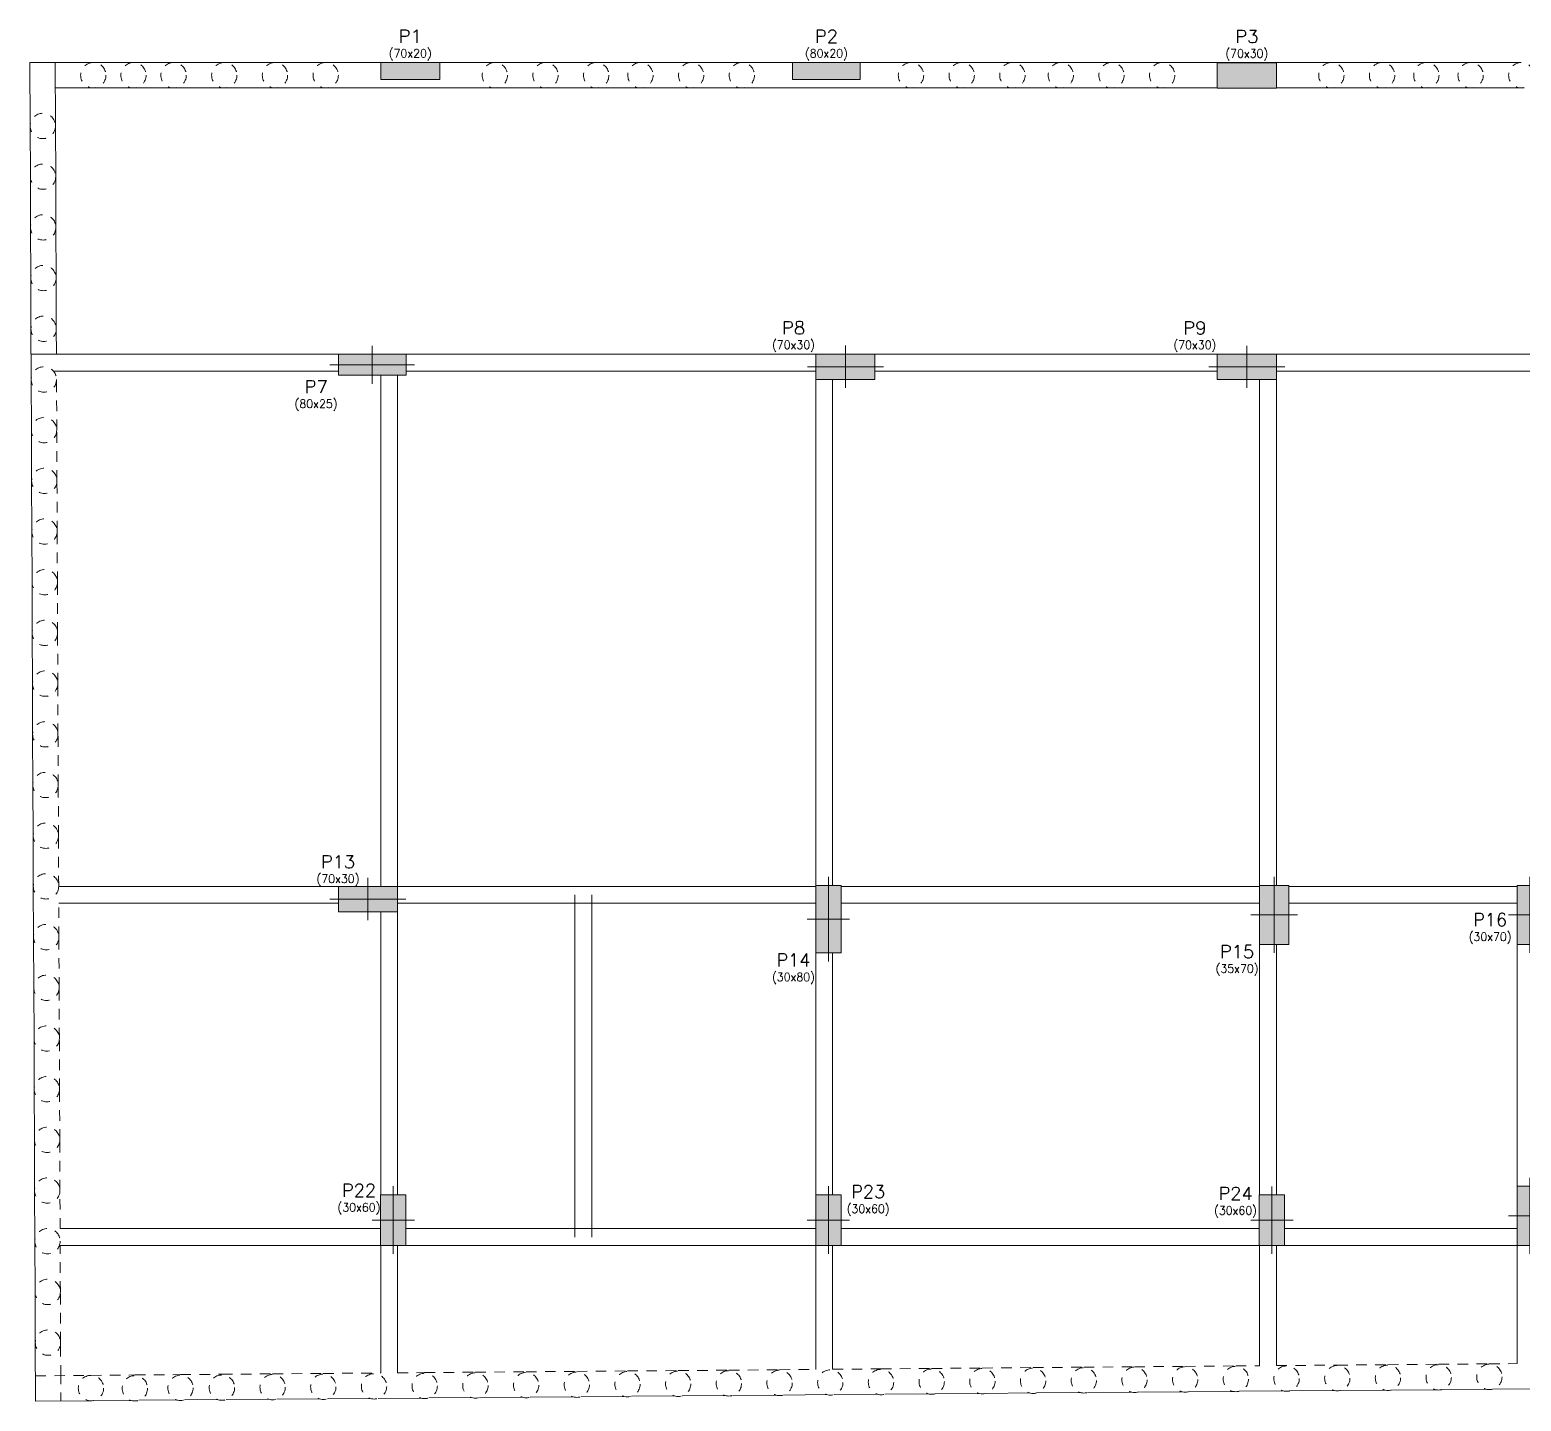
# Model space of a CAD drawing. Header units: metres. Extents: x 219 to 707, y -561 to -17.
# Drawn here: x 387.09 to 404.74, y -86.17 to -69.94 of the extents above; entities that cross this region are included whole.
import ezdxf
from ezdxf.enums import TextEntityAlignment as Align

# ---------------------------------------------------------------- set-up
doc = ezdxf.new("R2010")
doc.units = ezdxf.units.M
doc.linetypes.add('CYPE_PUNTO', pattern=[0.075, 0, -0.075])
doc.linetypes.add('DASHED', pattern=[0.75, 0.5, -0.25])
for name, color, linetype, lineweight in [('PILAR_DIM', 253, 'Continuous', 0), ('PILAR_EJES', 1, 'Continuous', 0), ('PILAR_HORMIGON', 5, 'Continuous', 20), ('PILAR_REF', 253, 'Continuous', 0), ('VIG_CARAS', 253, 'Continuous', 9)]:
    doc.layers.add(name, color=color, linetype=linetype, lineweight=lineweight)
doc.styles.add('CYPETXT', font='romans', dxfattribs={"height": 0.2})

# ---------------------------------------------------------------- blocks, each defined once
blk = doc.blocks.new('Ejes del pilar')
at = {"layer": 'PILAR_EJES'}
for p, q in [((0, -0.5), (0, 0.5)), ((-0.5, 0), (0.5, 0))]:
    blk.add_line(p, q, dxfattribs=at)
blk = doc.blocks.new('A$Ce6b0c617')
h = blk.add_hatch(color=252)
h.dxf.hatch_style = 1
h.paths.add_polyline_path([(-17.2, -0.098), (-16.5, -0.098), (-16.5, 0.102), (-17.2, 0.102)])
h.paths.add_polyline_path([(-12.325, -0.098), (-11.525, -0.098), (-11.525, 0.102), (-12.325, 0.102)])
h.paths.add_polyline_path([(-7.3, -0.2), (-6.6, -0.2), (-6.6, 0.1), (-7.3, 0.1)])
h.paths.add_polyline_path([(-3.15, -0.1), (-2.45, -0.1), (-2.45, 0.1), (-3.15, 0.1)])
h.paths.add_polyline_path([(-0.35, -0.1), (0.35, -0.1), (0.35, 0.1), (-0.35, 0.1)])
h.paths.add_polyline_path([(-0.35, -4.049), (-0.05, -4.049), (-0.05, -3.349), (-0.35, -3.349)])
h.paths.add_polyline_path([(-3.15, -4.05), (-2.85, -4.05), (-2.85, -3.35), (-3.15, -3.35)])
h.paths.add_polyline_path([(-7.3, -3.649), (-6.6, -3.649), (-6.6, -3.349), (-7.3, -3.349)])
h.paths.add_polyline_path([(-12.05, -3.648), (-11.35, -3.648), (-11.35, -3.348), (-12.05, -3.348)])
h.paths.add_polyline_path([(-17.7, -3.599), (-16.9, -3.599), (-16.9, -3.349), (-17.7, -3.349)])
h.paths.add_polyline_path([(-17.201, -13.898), (-16.901, -13.898), (-16.901, -13.298), (-17.201, -13.298)])
h.paths.add_polyline_path([(-12.051, -13.898), (-11.751, -13.898), (-11.751, -13.298), (-12.051, -13.298)])
h.paths.add_polyline_path([(-12.051, -10.436), (-11.751, -10.436), (-11.751, -9.636), (-12.051, -9.636)])
h.paths.add_polyline_path([(-6.801, -10.336), (-6.451, -10.336), (-6.451, -9.636), (-6.801, -9.636)])
h.paths.add_polyline_path([(-6.802, -13.899), (-6.502, -13.899), (-6.502, -13.299), (-6.802, -13.299)])
h.paths.add_polyline_path([(-3.751, -13.898), (-3.451, -13.898), (-3.451, -13.198), (-3.751, -13.198)])
h.paths.add_polyline_path([(-3.751, -10.336), (-3.451, -10.336), (-3.451, -9.636), (-3.751, -9.636)])
h.paths.add_polyline_path([(0.9, -13.899), (1.6, -13.899), (1.6, -13.599), (0.9, -13.599)])
h.paths.add_polyline_path([(6.299, -13.9), (6.599, -13.9), (6.599, -13.3), (6.299, -13.3)])
h.paths.add_polyline_path([(6.299, -10.337), (6.599, -10.337), (6.599, -9.637), (6.299, -9.637)])
h.paths.add_polyline_path([(-17.701, -9.948), (-17.001, -9.948), (-17.001, -9.648), (-17.701, -9.648)])
h.paths.add_polyline_path([(6.3, -3.55), (6.6, -3.55), (6.6, -2.85), (6.3, -2.85)])
h.paths.add_polyline_path([(6, -0.2), (6.6, -0.2), (6.6, 0.1), (6, 0.1)])
at = {"layer": 'PILAR_HORMIGON'}
for points in [[(-17.2, -0.098), (-16.5, -0.098), (-16.5, 0.102), (-17.2, 0.102), (-17.2, -0.098)], [(-17.2, -0.098), (-16.5, -0.098), (-16.5, 0.102), (-17.2, 0.102), (-17.2, -0.098)], [(-12.325, -0.098), (-11.525, -0.098), (-11.525, 0.102), (-12.325, 0.102), (-12.325, -0.098)], [(-12.325, -0.098), (-11.525, -0.098), (-11.525, 0.102), (-12.325, 0.102), (-12.325, -0.098)], [(-7.3, -0.2), (-6.6, -0.2), (-6.6, 0.1), (-7.3, 0.1), (-7.3, -0.2)], [(-7.3, -0.2), (-6.6, -0.2), (-6.6, 0.1), (-7.3, 0.1), (-7.3, -0.2)], [(-17.7, -3.599), (-16.9, -3.599), (-16.9, -3.349), (-17.7, -3.349), (-17.7, -3.599)], [(-17.7, -3.599), (-16.9, -3.599), (-16.9, -3.349), (-17.7, -3.349), (-17.7, -3.599)], [(-12.05, -3.648), (-11.35, -3.648), (-11.35, -3.348), (-12.05, -3.348), (-12.05, -3.648)], [(-12.05, -3.648), (-11.35, -3.648), (-11.35, -3.348), (-12.05, -3.348), (-12.05, -3.648)], [(-7.3, -3.649), (-6.6, -3.649), (-6.6, -3.349), (-7.3, -3.349), (-7.3, -3.649)], [(-7.3, -3.649), (-6.6, -3.649), (-6.6, -3.349), (-7.3, -3.349), (-7.3, -3.649)], [(-17.701, -9.948), (-17.001, -9.948), (-17.001, -9.648), (-17.701, -9.648), (-17.701, -9.948)], [(-17.701, -9.948), (-17.001, -9.948), (-17.001, -9.648), (-17.701, -9.648), (-17.701, -9.948)], [(-12.051, -10.436), (-11.751, -10.436), (-11.751, -9.636), (-12.051, -9.636), (-12.051, -10.436)], [(-12.051, -10.436), (-11.751, -10.436), (-11.751, -9.636), (-12.051, -9.636), (-12.051, -10.436)], [(-6.801, -10.336), (-6.451, -10.336), (-6.451, -9.636), (-6.801, -9.636), (-6.801, -10.336)], [(-6.801, -10.336), (-6.451, -10.336), (-6.451, -9.636), (-6.801, -9.636), (-6.801, -10.336)], [(-3.751, -10.336), (-3.451, -10.336), (-3.451, -9.636), (-3.751, -9.636), (-3.751, -10.336)], [(-3.751, -10.336), (-3.451, -10.336), (-3.451, -9.636), (-3.751, -9.636), (-3.751, -10.336)], [(-3.751, -13.898), (-3.451, -13.898), (-3.451, -13.198), (-3.751, -13.198), (-3.751, -13.898)], [(-3.751, -13.898), (-3.451, -13.898), (-3.451, -13.198), (-3.751, -13.198), (-3.751, -13.898)], [(-17.201, -13.898), (-16.901, -13.898), (-16.901, -13.298), (-17.201, -13.298), (-17.201, -13.898)], [(-17.201, -13.898), (-16.901, -13.898), (-16.901, -13.298), (-17.201, -13.298), (-17.201, -13.898)], [(-12.051, -13.898), (-11.751, -13.898), (-11.751, -13.298), (-12.051, -13.298), (-12.051, -13.898)], [(-12.051, -13.898), (-11.751, -13.898), (-11.751, -13.298), (-12.051, -13.298), (-12.051, -13.898)], [(-6.802, -13.899), (-6.502, -13.899), (-6.502, -13.299), (-6.802, -13.299), (-6.802, -13.899)], [(-6.802, -13.899), (-6.502, -13.899), (-6.502, -13.299), (-6.802, -13.299), (-6.802, -13.899)]]:
    blk.add_lwpolyline(points, close=True, dxfattribs=at)
at = {"layer": 'VIG_CARAS'}
for p, q in [((-21.349, -0.648), (-21.352, 0.102)), ((-21.349, -0.648), (-21.352, 0.102)), ((-21.049, -0.647), (-21.052, 0.102)), ((-21.049, -0.647), (-21.052, 0.102)), ((-21.346, -1.248), (-21.349, -0.648)), ((-21.346, -1.248), (-21.349, -0.648)), ((-21.046, -1.247), (-21.049, -0.647)), ((-21.046, -1.247), (-21.049, -0.647)), ((-21.344, -1.848), (-21.346, -1.248)), ((-21.344, -1.848), (-21.346, -1.248)), ((-21.044, -1.847), (-21.046, -1.247)), ((-21.044, -1.847), (-21.046, -1.247)), ((-21.341, -2.448), (-21.344, -1.848)), ((-21.341, -2.448), (-21.344, -1.848)), ((-21.041, -2.447), (-21.044, -1.847)), ((-21.041, -2.447), (-21.044, -1.847)), ((-21.339, -3.048), (-21.341, -2.448)), ((-21.339, -3.048), (-21.341, -2.448)), ((-21.039, -3.047), (-21.041, -2.447)), ((-21.039, -3.047), (-21.041, -2.447)), ((-21.336, -3.648), (-21.339, -3.048)), ((-21.336, -3.648), (-21.339, -3.048)), ((-21.037, -3.349), (-21.039, -3.047)), ((-21.037, -3.349), (-21.039, -3.047)), ((-21.337, -3.349), (-17.7, -3.349)), ((-21.337, -3.349), (-17.7, -3.349)), ((-16.9, -3.349), (-12.05, -3.349)), ((-16.9, -3.349), (-12.05, -3.349)), ((-11.35, -3.349), (-7.3, -3.349)), ((-11.35, -3.349), (-7.3, -3.349)), ((-6.6, -3.349), (-3.05, -3.349)), ((-6.6, -3.349), (-3.05, -3.349)), ((-21.334, -4.248), (-21.336, -3.648)), ((-21.334, -4.248), (-21.336, -3.648)), ((-21.073, -3.549), (-17.7, -3.549)), ((-21.073, -3.549), (-17.7, -3.549)), ((-17.2, -9.648), (-17.2, -3.599)), ((-17.2, -9.648), (-17.2, -3.599)), ((-17, -9.648), (-17, -3.599)), ((-17, -9.648), (-17, -3.599)), ((-16.9, -3.549), (-12.051, -3.549)), ((-16.9, -3.549), (-12.051, -3.549)), ((-12.051, -9.648), (-12.051, -3.549)), ((-12.051, -9.648), (-12.051, -3.549)), ((-11.851, -9.636), (-11.851, -3.648)), ((-11.851, -9.636), (-11.851, -3.648)), ((-11.35, -3.549), (-7.3, -3.549)), ((-11.35, -3.549), (-7.3, -3.549)), ((-6.8, -9.636), (-6.8, -3.649)), ((-6.8, -9.636), (-6.8, -3.649)), ((-6.6, -9.636), (-6.6, -3.549)), ((-6.6, -3.549), (-3.15, -3.549)), ((-6.6, -9.636), (-6.6, -3.549)), ((-6.6, -3.549), (-3.15, -3.549)), ((-21.331, -4.848), (-21.334, -4.248)), ((-21.331, -4.848), (-21.334, -4.248)), ((-21.329, -5.448), (-21.331, -4.848)), ((-21.329, -5.448), (-21.331, -4.848)), ((-21.326, -6.048), (-21.329, -5.448)), ((-21.326, -6.048), (-21.329, -5.448)), ((-21.324, -6.648), (-21.326, -6.048)), ((-21.324, -6.648), (-21.326, -6.048)), ((-21.321, -7.248), (-21.324, -6.648)), ((-21.321, -7.248), (-21.324, -6.648)), ((-21.319, -7.848), (-21.321, -7.248)), ((-21.319, -7.848), (-21.321, -7.248)), ((-21.316, -8.448), (-21.319, -7.848)), ((-21.316, -8.448), (-21.319, -7.848)), ((-21.313, -9.048), (-21.316, -8.448)), ((-21.313, -9.048), (-21.316, -8.448)), ((-21.311, -9.648), (-21.313, -9.048)), ((-21.311, -9.648), (-21.313, -9.048)), ((-21.308, -10.248), (-21.311, -9.648)), ((-21.308, -10.248), (-21.311, -9.648)), ((-21.011, -9.648), (-17.701, -9.648)), ((-21.011, -9.648), (-17.701, -9.648)), ((-17, -9.648), (-12.051, -9.648)), ((-17, -9.648), (-12.051, -9.648)), ((-11.751, -9.648), (-6.801, -9.648)), ((-11.751, -9.648), (-6.801, -9.648)), ((-6.451, -9.648), (-3.751, -9.648)), ((-6.451, -9.648), (-3.751, -9.648)), ((-21.01, -9.848), (-17.701, -9.848)), ((-21.01, -9.848), (-17.701, -9.848)), ((-17, -13.298), (-17, -9.848)), ((-17, -9.848), (-12.051, -9.848)), ((-17, -9.848), (-12.051, -9.848)), ((-17, -13.298), (-17, -9.848)), ((-17, -9.848), (-12.051, -9.848)), ((-17, -9.848), (-12.051, -9.848)), ((-14.901, -13.699), (-14.901, -9.848)), ((-14.901, -13.699), (-14.901, -9.848)), ((-14.701, -13.699), (-14.701, -9.848)), ((-14.701, -13.699), (-14.701, -9.848)), ((-12.051, -13.298), (-12.051, -9.848)), ((-12.051, -13.298), (-12.051, -9.848)), ((-11.751, -9.848), (-6.801, -9.848)), ((-11.751, -9.848), (-6.801, -9.848)), ((-6.451, -9.848), (-3.751, -9.848)), ((-6.451, -9.848), (-3.751, -9.848)), ((-17.2, -13.298), (-17.2, -9.948)), ((-17.2, -13.298), (-17.2, -9.948)), ((-21.306, -10.848), (-21.308, -10.248)), ((-21.306, -10.848), (-21.308, -10.248)), ((-6.8, -13.299), (-6.8, -10.336)), ((-6.8, -13.299), (-6.8, -10.336)), ((-6.6, -13.299), (-6.6, -10.336)), ((-6.6, -13.299), (-6.6, -10.336)), ((-3.751, -13.198), (-3.751, -10.336)), ((-3.751, -13.198), (-3.751, -10.336)), ((-11.851, -13.298), (-11.851, -10.436)), ((-11.851, -13.298), (-11.851, -10.436)), ((-21.303, -11.448), (-21.306, -10.848)), ((-21.303, -11.448), (-21.306, -10.848)), ((-21.301, -12.048), (-21.303, -11.448)), ((-21.301, -12.048), (-21.303, -11.448)), ((-21.298, -12.648), (-21.301, -12.048)), ((-21.298, -12.648), (-21.301, -12.048)), ((-21.296, -13.248), (-21.298, -12.648)), ((-21.296, -13.248), (-21.298, -12.648)), ((-21.293, -13.848), (-21.296, -13.248)), ((-21.293, -13.848), (-21.296, -13.248)), ((-20.994, -13.699), (-17.201, -13.699)), ((-20.994, -13.699), (-17.201, -13.699)), ((-16.901, -13.699), (-12.051, -13.699)), ((-16.901, -13.699), (-12.051, -13.699)), ((-11.751, -13.699), (-6.802, -13.699)), ((-11.751, -13.699), (-6.802, -13.699)), ((-6.502, -13.699), (-3.751, -13.699)), ((-6.502, -13.699), (-3.751, -13.699)), ((-21.291, -14.448), (-21.293, -13.848)), ((-21.291, -14.448), (-21.293, -13.848)), ((-20.993, -13.899), (-17.2, -13.899)), ((-20.993, -13.899), (-17.2, -13.899)), ((-17.2, -15.407), (-17.2, -13.899)), ((-17.2, -15.407), (-17.2, -13.899)), ((-17, -13.899), (-12.051, -13.899)), ((-17, -15.406), (-17, -13.899)), ((-17, -13.899), (-12.051, -13.899)), ((-17, -15.406), (-17, -13.899)), ((-12.051, -15.365), (-12.051, -13.899)), ((-12.051, -15.365), (-12.051, -13.899)), ((-11.851, -13.899), (-6.8, -13.899)), ((-11.851, -15.363), (-11.851, -13.899)), ((-11.851, -13.899), (-6.8, -13.899)), ((-11.851, -15.363), (-11.851, -13.899)), ((-6.8, -15.322), (-6.8, -13.899)), ((-6.8, -15.322), (-6.8, -13.899)), ((-6.6, -13.899), (-3.751, -13.899)), ((-6.6, -15.32), (-6.6, -13.899)), ((-6.6, -13.899), (-3.751, -13.899)), ((-6.6, -15.32), (-6.6, -13.899)), ((-3.751, -15.297), (-3.751, -13.899)), ((-3.751, -15.297), (-3.751, -13.899)), ((-21.288, -15.048), (-21.291, -14.448)), ((-21.288, -15.048), (-21.291, -14.448)), ((-21.285, -15.741), (-21.288, -15.048)), ((-21.285, -15.741), (-21.288, -15.048)), ((-17.23, -15.708), (-16.725, -15.704)), ((-17.23, -15.708), (-16.725, -15.704)), ((-16.63, -15.703), (-16.125, -15.699)), ((-16.63, -15.703), (-16.125, -15.699)), ((-16.031, -15.698), (-15.524, -15.694)), ((-16.031, -15.698), (-15.524, -15.694)), ((-15.431, -15.693), (-14.924, -15.689)), ((-15.431, -15.693), (-14.924, -15.689)), ((-14.832, -15.688), (-14.323, -15.684)), ((-14.832, -15.688), (-14.323, -15.684)), ((-14.232, -15.683), (-13.723, -15.679)), ((-14.232, -15.683), (-13.723, -15.679)), ((-13.633, -15.678), (-13.122, -15.674)), ((-13.633, -15.678), (-13.122, -15.674)), ((-13.033, -15.673), (-12.522, -15.669)), ((-13.033, -15.673), (-12.522, -15.669)), ((-12.434, -15.668), (-11.921, -15.664)), ((-12.434, -15.668), (-11.921, -15.664)), ((-11.835, -15.663), (-11.321, -15.659)), ((-11.835, -15.663), (-11.321, -15.659)), ((-11.235, -15.658), (-10.72, -15.654)), ((-11.235, -15.658), (-10.72, -15.654)), ((-10.636, -15.653), (-10.12, -15.649)), ((-10.636, -15.653), (-10.12, -15.649)), ((-10.036, -15.649), (-9.519, -15.644)), ((-10.036, -15.649), (-9.519, -15.644)), ((-9.437, -15.644), (-8.919, -15.639)), ((-9.437, -15.644), (-8.919, -15.639)), ((-8.837, -15.639), (-8.318, -15.634)), ((-8.837, -15.639), (-8.318, -15.634)), ((-8.238, -15.634), (-7.717, -15.629)), ((-8.238, -15.634), (-7.717, -15.629)), ((-7.639, -15.629), (-7.117, -15.625)), ((-7.639, -15.629), (-7.117, -15.625)), ((-7.039, -15.624), (-6.516, -15.62)), ((-7.039, -15.624), (-6.516, -15.62)), ((-6.44, -15.619), (-5.916, -15.615)), ((-6.44, -15.619), (-5.916, -15.615)), ((-5.841, -15.614), (-5.315, -15.61)), ((-5.841, -15.614), (-5.315, -15.61)), ((-5.241, -15.609), (-4.714, -15.605)), ((-5.241, -15.609), (-4.714, -15.605)), ((-4.642, -15.604), (-4.114, -15.6)), ((-4.642, -15.604), (-4.114, -15.6)), ((-4.043, -15.599), (-3.513, -15.595)), ((-4.043, -15.599), (-3.513, -15.595)), ((-21.285, -15.741), (-20.628, -15.736)), ((-21.285, -15.741), (-20.628, -15.736)), ((-20.628, -15.736), (-20.154, -15.732)), ((-20.628, -15.736), (-20.154, -15.732)), ((-20.061, -15.731), (-19.612, -15.727)), ((-20.061, -15.731), (-19.612, -15.727)), ((-19.523, -15.727), (-19.127, -15.723)), ((-19.523, -15.727), (-19.127, -15.723)), ((-19.028, -15.723), (-18.527, -15.718)), ((-19.028, -15.723), (-18.527, -15.718)), ((-18.429, -15.718), (-17.926, -15.713)), ((-18.429, -15.718), (-17.926, -15.713)), ((-17.829, -15.713), (-17.326, -15.709)), ((-17.829, -15.713), (-17.326, -15.709))]:
    blk.add_line(p, q, dxfattribs=at)
at = {"layer": 'VIG_CARAS', "color": 251}
for p, q in [((-21.052, 0.102), (-20.601, 0.102)), ((-21.052, 0.102), (-20.601, 0.102)), ((-20.601, 0.102), (-20.126, 0.102)), ((-20.601, 0.102), (-20.126, 0.102)), ((-20.126, 0.102), (-19.651, 0.102)), ((-20.126, 0.102), (-19.651, 0.102)), ((-19.651, 0.102), (-19.051, 0.102)), ((-19.651, 0.102), (-19.051, 0.102)), ((-19.051, 0.102), (-18.451, 0.102)), ((-19.051, 0.102), (-18.451, 0.102)), ((-18.451, 0.102), (-17.851, 0.102)), ((-18.451, 0.102), (-17.851, 0.102)), ((-17.851, 0.102), (-17.2, 0.102)), ((-17.851, 0.102), (-17.2, 0.102)), ((-16.5, 0.102), (-15.849, 0.102)), ((-16.5, 0.102), (-15.849, 0.102)), ((-15.849, 0.102), (-15.249, 0.102)), ((-15.849, 0.102), (-15.249, 0.102)), ((-15.249, 0.102), (-14.649, 0.102)), ((-15.249, 0.102), (-14.649, 0.102)), ((-14.649, 0.102), (-14.126, 0.102)), ((-14.649, 0.102), (-14.126, 0.102)), ((-14.126, 0.102), (-13.526, 0.102)), ((-14.126, 0.102), (-13.526, 0.102)), ((-13.526, 0.102), (-12.926, 0.102)), ((-13.526, 0.102), (-12.926, 0.102)), ((-12.926, 0.102), (-11.925, 0.102)), ((-12.926, 0.102), (-11.925, 0.102)), ((-11.925, 0.102), (-10.924, 0.102)), ((-11.925, 0.102), (-10.924, 0.102)), ((-10.924, 0.102), (-10.324, 0.102)), ((-10.924, 0.102), (-10.324, 0.102)), ((-10.324, 0.102), (-9.724, 0.102)), ((-10.324, 0.102), (-9.724, 0.102)), ((-9.724, 0.102), (-9.151, 0.102)), ((-9.724, 0.102), (-9.151, 0.102)), ((-9.151, 0.102), (-8.551, 0.102)), ((-9.151, 0.102), (-8.551, 0.102)), ((-8.551, 0.102), (-7.951, 0.102)), ((-8.551, 0.102), (-7.951, 0.102)), ((-7.951, 0.102), (-6.95, 0.102)), ((-7.951, 0.102), (-6.95, 0.102)), ((-6.95, 0.102), (-5.949, 0.102)), ((-6.95, 0.102), (-5.949, 0.102)), ((-5.949, 0.102), (-5.349, 0.102)), ((-5.949, 0.102), (-5.349, 0.102)), ((-5.349, 0.102), (-4.825, 0.102)), ((-5.349, 0.102), (-4.825, 0.102)), ((-4.825, 0.102), (-4.301, 0.102)), ((-4.825, 0.102), (-4.301, 0.102)), ((-4.301, 0.102), (-3.701, 0.102)), ((-4.301, 0.102), (-3.701, 0.102)), ((-21.051, -0.198), (-20.601, -0.198)), ((-21.051, -0.198), (-20.601, -0.198)), ((-20.601, -0.198), (-20.127, -0.198)), ((-20.601, -0.198), (-20.127, -0.198)), ((-20.126, -0.198), (-19.652, -0.198)), ((-20.126, -0.198), (-19.652, -0.198)), ((-19.651, -0.198), (-19.052, -0.198)), ((-19.651, -0.198), (-19.052, -0.198)), ((-19.051, -0.198), (-18.452, -0.198)), ((-19.051, -0.198), (-18.452, -0.198)), ((-18.451, -0.198), (-17.852, -0.198)), ((-18.451, -0.198), (-17.852, -0.198)), ((-17.851, -0.198), (-16.85, -0.198)), ((-17.851, -0.198), (-16.85, -0.198)), ((-16.85, -0.198), (-15.85, -0.198)), ((-16.85, -0.198), (-15.85, -0.198)), ((-15.848, -0.198), (-15.25, -0.198)), ((-15.848, -0.198), (-15.25, -0.198)), ((-15.248, -0.198), (-14.65, -0.198)), ((-15.248, -0.198), (-14.65, -0.198)), ((-14.648, -0.198), (-14.128, -0.198)), ((-14.648, -0.198), (-14.128, -0.198)), ((-14.125, -0.198), (-13.528, -0.198)), ((-14.125, -0.198), (-13.528, -0.198)), ((-13.525, -0.198), (-12.928, -0.198)), ((-13.525, -0.198), (-12.928, -0.198)), ((-12.925, -0.198), (-11.925, -0.198)), ((-12.925, -0.198), (-11.925, -0.198)), ((-11.925, -0.198), (-10.925, -0.198)), ((-11.925, -0.198), (-10.925, -0.198)), ((-10.922, -0.198), (-10.325, -0.198)), ((-10.922, -0.198), (-10.325, -0.198)), ((-10.322, -0.198), (-9.725, -0.198)), ((-10.322, -0.198), (-9.725, -0.198)), ((-9.722, -0.198), (-9.153, -0.198)), ((-9.722, -0.198), (-9.153, -0.198)), ((-9.15, -0.198), (-8.553, -0.198)), ((-9.15, -0.198), (-8.553, -0.198)), ((-8.55, -0.198), (-7.953, -0.198)), ((-8.55, -0.198), (-7.953, -0.198)), ((-7.95, -0.198), (-7.3, -0.198)), ((-7.95, -0.198), (-7.3, -0.198)), ((-6.6, -0.198), (-5.95, -0.198)), ((-6.6, -0.198), (-5.95, -0.198)), ((-5.947, -0.198), (-5.35, -0.198)), ((-5.947, -0.198), (-5.35, -0.198)), ((-5.347, -0.198), (-4.827, -0.198)), ((-5.347, -0.198), (-4.827, -0.198)), ((-4.823, -0.198), (-4.303, -0.198)), ((-4.823, -0.198), (-4.303, -0.198)), ((-4.3, -0.198), (-3.703, -0.198)), ((-4.3, -0.198), (-3.703, -0.198))]:
    blk.add_line(p, q, dxfattribs=at)
at = {"layer": 'VIG_CARAS', "linetype": 'CYPE_PUNTO'}
for p, q in [((-21.051, -0.198), (-21.052, 0.102)), ((-21.051, -0.198), (-21.052, 0.102)), ((-14.901, -9.848), (-14.901, -9.648)), ((-14.901, -9.848), (-14.901, -9.648)), ((-14.701, -9.848), (-14.701, -9.648)), ((-14.701, -9.848), (-14.701, -9.648)), ((-14.901, -13.699), (-14.901, -13.899)), ((-14.901, -13.699), (-14.901, -13.899)), ((-14.701, -13.699), (-14.701, -13.899)), ((-14.701, -13.699), (-14.701, -13.899)), ((-20.987, -15.439), (-20.985, -15.739)), ((-20.987, -15.439), (-20.985, -15.739))]:
    blk.add_line(p, q, dxfattribs=at)
at = {"layer": 'VIG_CARAS', "color": 2, "linetype": 'DASHED', "ltscale": 0.25}
for p, q in [((-21.034, -4.247), (-21.036, -3.647)), ((-21.034, -4.247), (-21.036, -3.647)), ((-21.031, -4.847), (-21.034, -4.247)), ((-21.031, -4.847), (-21.034, -4.247)), ((-21.029, -5.447), (-21.031, -4.847)), ((-21.029, -5.447), (-21.031, -4.847)), ((-21.026, -6.047), (-21.029, -5.447)), ((-21.026, -6.047), (-21.029, -5.447)), ((-21.024, -6.647), (-21.026, -6.047)), ((-21.024, -6.647), (-21.026, -6.047)), ((-21.021, -7.247), (-21.024, -6.647)), ((-21.021, -7.247), (-21.024, -6.647)), ((-21.019, -7.847), (-21.021, -7.247)), ((-21.019, -7.847), (-21.021, -7.247)), ((-21.016, -8.447), (-21.019, -7.847)), ((-21.016, -8.447), (-21.019, -7.847)), ((-21.013, -9.047), (-21.016, -8.447)), ((-21.013, -9.047), (-21.016, -8.447)), ((-21.011, -9.648), (-21.013, -9.047)), ((-21.011, -9.648), (-21.013, -9.047)), ((-21.008, -10.247), (-21.01, -9.848)), ((-21.008, -10.247), (-21.01, -9.848)), ((-21.006, -10.847), (-21.008, -10.247)), ((-21.006, -10.847), (-21.008, -10.247)), ((-21.003, -11.447), (-21.006, -10.847)), ((-21.003, -11.447), (-21.006, -10.847)), ((-21.001, -12.047), (-21.003, -11.447)), ((-21.001, -12.047), (-21.003, -11.447)), ((-20.998, -12.647), (-21.001, -12.047)), ((-20.998, -12.647), (-21.001, -12.047)), ((-20.996, -13.247), (-20.998, -12.647)), ((-20.996, -13.247), (-20.998, -12.647)), ((-20.994, -13.699), (-20.996, -13.247)), ((-20.994, -13.699), (-20.996, -13.247)), ((-20.991, -14.447), (-20.993, -13.899)), ((-20.991, -14.447), (-20.993, -13.899)), ((-20.988, -15.047), (-20.991, -14.447)), ((-20.988, -15.047), (-20.991, -14.447)), ((-20.987, -15.439), (-20.988, -15.047)), ((-20.987, -15.439), (-20.988, -15.047)), ((-11.28, -15.359), (-10.68, -15.354)), ((-11.28, -15.359), (-10.68, -15.354)), ((-10.68, -15.354), (-10.08, -15.349)), ((-10.68, -15.354), (-10.08, -15.349)), ((-10.08, -15.349), (-9.48, -15.344)), ((-10.08, -15.349), (-9.48, -15.344)), ((-9.48, -15.344), (-8.88, -15.339)), ((-9.48, -15.344), (-8.88, -15.339)), ((-8.88, -15.339), (-8.28, -15.334)), ((-8.88, -15.339), (-8.28, -15.334)), ((-8.28, -15.334), (-7.681, -15.329)), ((-8.28, -15.334), (-7.681, -15.329)), ((-7.681, -15.329), (-7.081, -15.324)), ((-7.681, -15.329), (-7.081, -15.324)), ((-7.081, -15.324), (-6.8, -15.322)), ((-7.081, -15.324), (-6.8, -15.322)), ((-6.6, -15.32), (-5.881, -15.314)), ((-6.6, -15.32), (-5.881, -15.314)), ((-5.881, -15.314), (-5.281, -15.309)), ((-5.881, -15.314), (-5.281, -15.309)), ((-5.281, -15.309), (-4.681, -15.304)), ((-5.281, -15.309), (-4.681, -15.304)), ((-4.681, -15.304), (-4.081, -15.3)), ((-4.681, -15.304), (-4.081, -15.3)), ((-4.081, -15.3), (-3.751, -15.297)), ((-4.081, -15.3), (-3.751, -15.297)), ((-21.287, -15.441), (-20.63, -15.436)), ((-21.287, -15.441), (-20.63, -15.436)), ((-20.63, -15.436), (-20.11, -15.431)), ((-20.63, -15.436), (-20.11, -15.431)), ((-20.11, -15.431), (-19.57, -15.427)), ((-20.11, -15.431), (-19.57, -15.427)), ((-19.57, -15.427), (-19.08, -15.423)), ((-19.57, -15.427), (-19.08, -15.423)), ((-19.08, -15.423), (-18.48, -15.418)), ((-19.08, -15.423), (-18.48, -15.418)), ((-18.48, -15.418), (-17.88, -15.413)), ((-18.48, -15.418), (-17.88, -15.413)), ((-17.88, -15.413), (-17.2, -15.407)), ((-17.88, -15.413), (-17.2, -15.407)), ((-17, -15.406), (-16.68, -15.403)), ((-17, -15.406), (-16.68, -15.403)), ((-16.68, -15.403), (-16.08, -15.398)), ((-16.68, -15.403), (-16.08, -15.398)), ((-16.08, -15.398), (-15.48, -15.393)), ((-16.08, -15.398), (-15.48, -15.393)), ((-15.48, -15.393), (-14.88, -15.388)), ((-15.48, -15.393), (-14.88, -15.388)), ((-14.88, -15.388), (-14.28, -15.383)), ((-14.88, -15.388), (-14.28, -15.383)), ((-14.28, -15.383), (-13.68, -15.379)), ((-14.28, -15.383), (-13.68, -15.379)), ((-13.68, -15.379), (-13.08, -15.374)), ((-13.68, -15.379), (-13.08, -15.374)), ((-13.08, -15.374), (-12.48, -15.369)), ((-13.08, -15.374), (-12.48, -15.369)), ((-12.48, -15.369), (-12.051, -15.365)), ((-12.48, -15.369), (-12.051, -15.365)), ((-11.851, -15.363), (-11.28, -15.359)), ((-11.851, -15.363), (-11.28, -15.359))]:
    blk.add_line(p, q, dxfattribs=at)
at = {"layer": 'VIG_CARAS'}
blk.add_lwpolyline([(-21.052, 0.102), (-21.352, 0.102)], dxfattribs=at)
blk.add_lwpolyline([(-21.052, 0.102), (-21.352, 0.102)], dxfattribs=at)
at = {"layer": 'VIG_CARAS', "color": 2, "linetype": 'DASHED', "ltscale": 0.15}
for centre in [(-20.601, -0.048), (-20.601, -0.048), (-20.126, -0.048), (-20.126, -0.048), (-19.651, -0.048), (-19.651, -0.048), (-19.051, -0.048), (-19.051, -0.048), (-18.451, -0.048), (-18.451, -0.048), (-17.851, -0.048), (-17.851, -0.048), (-15.849, -0.048), (-15.849, -0.048), (-15.249, -0.048), (-15.249, -0.048), (-14.649, -0.048), (-14.649, -0.048), (-14.126, -0.048), (-14.126, -0.048), (-13.526, -0.048), (-13.526, -0.048), (-12.926, -0.048), (-12.926, -0.048), (-10.924, -0.048), (-10.924, -0.048), (-10.324, -0.048), (-10.324, -0.048), (-9.724, -0.048), (-9.724, -0.048), (-9.151, -0.048), (-9.151, -0.048), (-8.551, -0.048), (-8.551, -0.048), (-7.951, -0.048), (-7.951, -0.048), (-5.949, -0.048), (-5.949, -0.048), (-5.349, -0.048), (-5.349, -0.048), (-4.825, -0.048), (-4.825, -0.048), (-4.301, -0.048), (-4.301, -0.048), (-3.701, -0.048), (-3.701, -0.048), (-21.199, -0.648), (-21.199, -0.648), (-21.196, -1.248), (-21.196, -1.248), (-21.194, -1.848), (-21.194, -1.848), (-21.191, -2.448), (-21.191, -2.448), (-21.189, -3.048), (-21.189, -3.048), (-21.186, -3.648), (-21.186, -3.648), (-21.184, -4.248), (-21.184, -4.248), (-21.181, -4.848), (-21.181, -4.848), (-21.179, -5.448), (-21.179, -5.448), (-21.176, -6.048), (-21.176, -6.048), (-21.174, -6.648), (-21.174, -6.648), (-21.171, -7.248), (-21.171, -7.248), (-21.169, -7.848), (-21.169, -7.848), (-21.166, -8.448), (-21.166, -8.448), (-21.163, -9.048), (-21.163, -9.048), (-21.161, -9.648), (-21.161, -9.648), (-21.158, -10.248), (-21.158, -10.248), (-21.156, -10.848), (-21.156, -10.848), (-21.153, -11.448), (-21.153, -11.448), (-21.151, -12.048), (-21.151, -12.048), (-21.148, -12.648), (-21.148, -12.648), (-21.146, -13.248), (-21.146, -13.248), (-21.143, -13.848), (-21.143, -13.848), (-21.141, -14.448), (-21.141, -14.448), (-21.138, -15.048), (-21.138, -15.048), (-10.079, -15.505), (-10.079, -15.505), (-9.479, -15.5), (-9.479, -15.5), (-8.879, -15.495), (-8.879, -15.495), (-8.279, -15.489), (-8.279, -15.489), (-7.679, -15.484), (-7.679, -15.484), (-7.079, -15.479), (-7.079, -15.479), (-6.479, -15.474), (-6.479, -15.474), (-5.879, -15.469), (-5.879, -15.469), (-5.279, -15.464), (-5.279, -15.464), (-4.679, -15.459), (-4.679, -15.459), (-4.079, -15.454), (-4.079, -15.454), (-20.629, -15.586), (-20.629, -15.586), (-20.109, -15.589), (-20.109, -15.589), (-19.569, -15.584), (-19.569, -15.584), (-19.079, -15.581), (-19.079, -15.581), (-18.479, -15.576), (-18.479, -15.576), (-17.879, -15.571), (-17.879, -15.571), (-17.279, -15.566), (-17.279, -15.566), (-16.679, -15.561), (-16.679, -15.561), (-16.079, -15.556), (-16.079, -15.556), (-15.479, -15.551), (-15.479, -15.551), (-14.879, -15.546), (-14.879, -15.546), (-14.279, -15.54), (-14.279, -15.54), (-13.679, -15.535), (-13.679, -15.535), (-13.079, -15.53), (-13.079, -15.53), (-12.479, -15.525), (-12.479, -15.525), (-11.879, -15.52), (-11.879, -15.52), (-11.279, -15.515), (-11.279, -15.515), (-10.679, -15.51), (-10.679, -15.51)]:
    blk.add_circle(centre, 0.15, dxfattribs=at)
at = {"layer": 'PILAR_EJES', "yscale": 0.4500000000000001}
blk.add_blockref('Ejes del pilar', (-17.3, -3.474), dxfattribs=at)
blk.add_blockref('Ejes del pilar', (-17.3, -3.474), dxfattribs=at)
at = {"layer": 'PILAR_EJES'}
for p, xscale, yscale in [((-11.7, -3.498), 0.9000000000000001, 0.5), ((-11.7, -3.498), 0.9000000000000001, 0.5), ((-6.95, -3.499), 0.9000000000000001, 0.5), ((-6.95, -3.499), 0.9000000000000001, 0.5), ((-17.351, -9.798), 0.9000000000000001, 0.5), ((-17.351, -9.798), 0.9000000000000001, 0.5), ((-6.626, -9.986), 0.55, 0.9000000000000001), ((-6.626, -9.986), 0.55, 0.9000000000000001), ((-3.601, -9.986), 0.5, 0.9000000000000001), ((-3.601, -9.986), 0.5, 0.9000000000000001), ((-17.051, -13.598), 0.5, 0.8), ((-17.051, -13.598), 0.5, 0.8), ((-11.901, -13.598), 0.5, 0.8), ((-11.901, -13.598), 0.5, 0.8), ((-6.652, -13.599), 0.5, 0.8), ((-6.652, -13.599), 0.5, 0.8), ((-3.601, -13.548), 0.5, 0.9000000000000001), ((-3.601, -13.548), 0.5, 0.9000000000000001)]:
    blk.add_blockref('Ejes del pilar', p, dxfattribs=dict(at, xscale=xscale, yscale=yscale))
at = {"layer": 'PILAR_EJES', "xscale": 0.5}
blk.add_blockref('Ejes del pilar', (-11.901, -10.036), dxfattribs=at)
blk.add_blockref('Ejes del pilar', (-11.901, -10.036), dxfattribs=at)
at = {"layer": 'PILAR_DIM', "lineweight": 0, "style": 'CYPETXT', "width": 0.882521}
for s, p, p2 in [('(70x20)', (-17.104, 0.162), (-16.596, 0.162)), ('(70x20)', (-17.104, 0.162), (-16.596, 0.162)), ('(80x20)', (-12.179, 0.162), (-11.671, 0.162)), ('(80x20)', (-12.179, 0.162), (-11.671, 0.162)), ('(70x30)', (-7.204, 0.16), (-6.696, 0.16)), ('(70x30)', (-7.204, 0.16), (-6.696, 0.16)), ('(70x30)', (-12.569, -3.288), (-12.06, -3.288)), ('(70x30)', (-12.569, -3.288), (-12.06, -3.288)), ('(70x30)', (-7.819, -3.289), (-7.31, -3.289)), ('(70x30)', (-7.819, -3.289), (-7.31, -3.289)), ('(80x25)', (-18.219, -3.986), (-17.71, -3.986)), ('(80x25)', (-18.219, -3.986), (-17.71, -3.986)), ('(70x30)', (-17.959, -9.608), (-17.451, -9.608)), ('(70x30)', (-17.959, -9.608), (-17.451, -9.608)), ('(30x70)', (-4.324, -10.294), (-3.816, -10.294)), ('(30x70)', (-4.324, -10.294), (-3.816, -10.294)), ('(35x70)', (-7.319, -10.671), (-6.811, -10.671)), ('(35x70)', (-7.319, -10.671), (-6.811, -10.671)), ('(30x80)', (-12.569, -10.771), (-12.061, -10.771)), ('(30x80)', (-12.569, -10.771), (-12.061, -10.771)), ('(30x60)', (-17.711, -13.497), (-17.203, -13.497)), ('(30x60)', (-17.711, -13.497), (-17.203, -13.497)), ('(30x60)', (-11.685, -13.514), (-11.177, -13.514)), ('(30x60)', (-11.685, -13.514), (-11.177, -13.514)), ('(30x60)', (-7.337, -13.534), (-6.829, -13.534)), ('(30x60)', (-7.337, -13.534), (-6.829, -13.534))]:
    blk.add_text(s, height=0.1, dxfattribs=at).set_placement(p, p2, align=Align.FIT)
at = {"layer": 'PILAR_REF', "style": 'CYPETXT'}
for s, width, p, p2 in [('P1', 1.18446, (-16.988, 0.337), (-16.712, 0.337)), ('P1', 1.18446, (-16.988, 0.337), (-16.712, 0.337)), ('P2', 0.99744, (-12.063, 0.336), (-11.787, 0.336)), ('P2', 0.99744, (-12.063, 0.336), (-11.787, 0.336)), ('P3', 0.99744, (-7.088, 0.334), (-6.812, 0.334)), ('P3', 0.99744, (-7.088, 0.334), (-6.812, 0.334)), ('P8', 0.99744, (-12.453, -3.114), (-12.176, -3.114)), ('P8', 0.99744, (-12.453, -3.114), (-12.176, -3.114)), ('P9', 1.024398, (-7.703, -3.115), (-7.426, -3.115)), ('P9', 1.024398, (-7.703, -3.115), (-7.426, -3.115)), ('P7', 0.99744, (-18.103, -3.812), (-17.826, -3.812)), ('P7', 0.99744, (-18.103, -3.812), (-17.826, -3.812)), ('P13', 0.951021, (-17.906, -9.434), (-17.504, -9.434)), ('P13', 0.951021, (-17.906, -9.434), (-17.504, -9.434)), ('P16', 0.951021, (-4.271, -10.12), (-3.869, -10.12)), ('P16', 0.951021, (-4.271, -10.12), (-3.869, -10.12)), ('P15', 0.951021, (-7.266, -10.497), (-6.864, -10.497)), ('P15', 0.951021, (-7.266, -10.497), (-6.864, -10.497)), ('P14', 0.934902, (-12.516, -10.597), (-12.114, -10.597)), ('P14', 0.934902, (-12.516, -10.597), (-12.114, -10.597)), ('P22', 0.951021, (-17.658, -13.323), (-17.255, -13.323)), ('P22', 0.951021, (-17.658, -13.323), (-17.255, -13.323)), ('P23', 0.951021, (-11.632, -13.339), (-11.23, -13.339)), ('P23', 0.951021, (-11.632, -13.339), (-11.23, -13.339)), ('P24', 0.934902, (-7.284, -13.36), (-6.881, -13.36)), ('P24', 0.934902, (-7.284, -13.36), (-6.881, -13.36))]:
    blk.add_text(s, height=0.1533, dxfattribs=dict(at, width=width)).set_placement(p, p2, align=Align.FIT)

msp = doc.modelspace()

# ---------------------------------------------------------------- block references
msp.add_blockref('A$Ce6b0c617', (408.446, -70.426))

doc.saveas('drawing.dxf')
